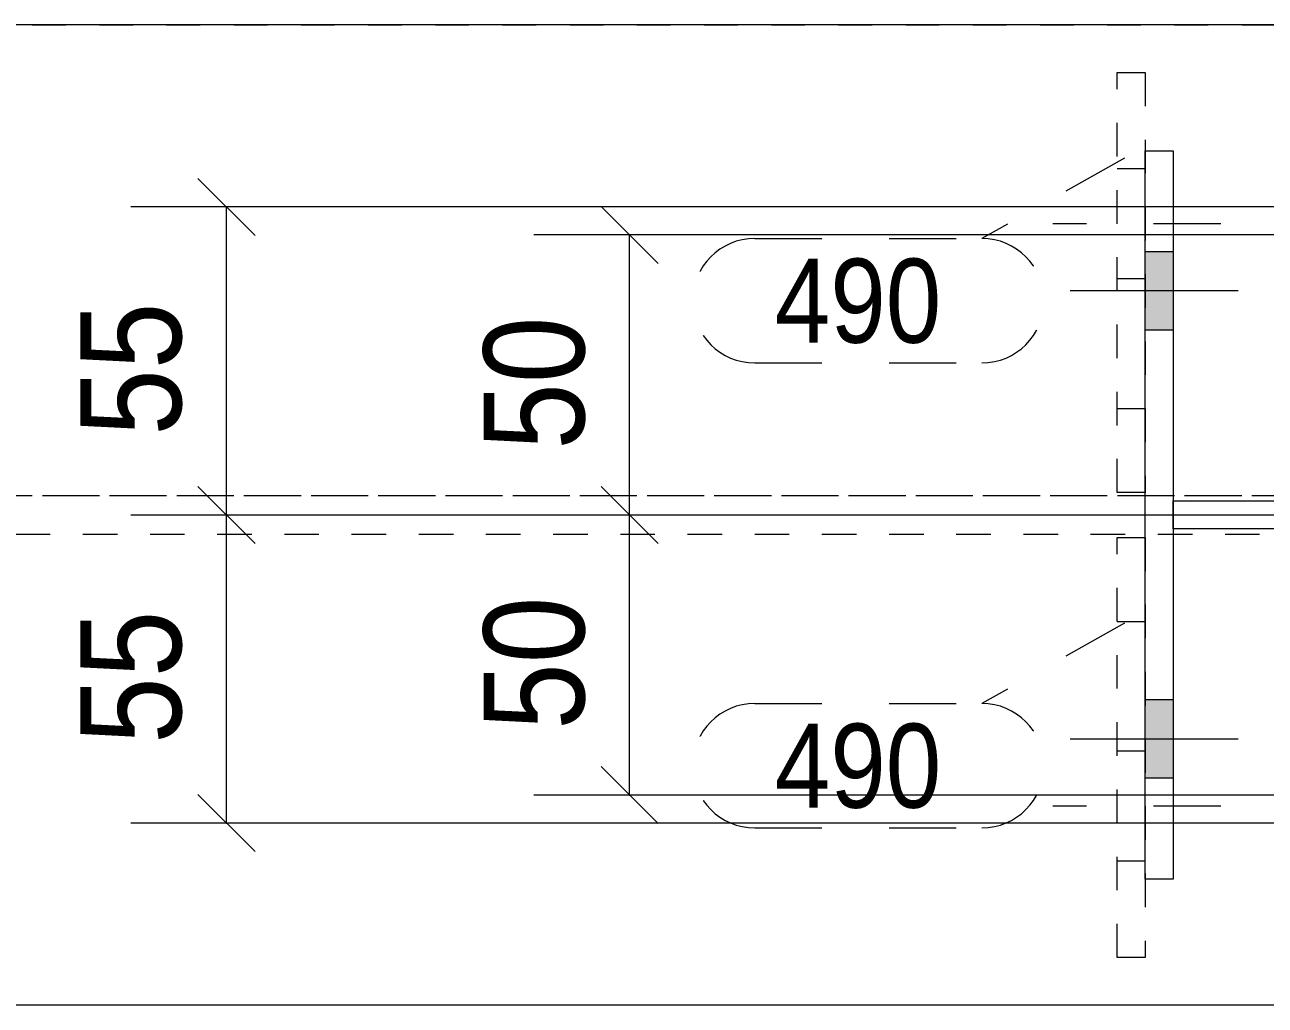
# Model space of a CAD drawing. Header units: millimetres. Extents: x 2 to 1174, y 1 to 825.
# Drawn here: x 974.45 to 1011.37, y 592.91 to 622.08 of the extents above; entities that cross this region are included whole.
import ezdxf

# ---------------------------------------------------------------- set-up
doc = ezdxf.new("R2010")
doc.units = ezdxf.units.MM
for name, pattern in [('XKITLINE00', [0]), ('XKITLINE01', [4, 1, -1, 1, -1]), ('XKITLINE02', [4, 2, -2])]:
    doc.linetypes.add(name, pattern=pattern)
for name, color, linetype, lineweight in [('Bolt', 3, 'Continuous', 0), ('Dimensions', 7, 'Continuous', 0), ('Part', 2, 'Continuous', 0), ('PartMark', 7, 'Continuous', 0)]:
    doc.layers.add(name, color=color, linetype=linetype, lineweight=lineweight)
doc.styles.add('ARIAL', font='ARIAL.TTF')

# ---------------------------------------------------------------- blocks, each defined once
blk = doc.blocks.new('*A82')
at = {"layer": 'Part', "color": 2, "linetype": 'XKITLINE00', "lineweight": 0}
for p, q in [((1020.93, 622.076), (677.668, 622.076)), ((1020.93, 592.909), (677.668, 592.909))]:
    blk.add_line(p, q, dxfattribs=at)
at = {"layer": 'Part', "color": 7, "linetype": 'XKITLINE01', "lineweight": 0}
for p, q in [((677.668, 608.076), (1043.173, 608.076)), ((1043.173, 606.909), (677.668, 606.909))]:
    blk.add_line(p, q, dxfattribs=at)
blk = doc.blocks.new('*A86')
at = {"layer": 'Part', "color": 7, "linetype": 'XKITLINE01', "lineweight": 0}
for p, q in [((1006.962, 594.326), (1006.962, 606.826)), ((1006.962, 606.826), (1007.796, 606.826)), ((1007.796, 606.826), (1007.796, 594.326)), ((1006.962, 604.326), (1007.796, 604.326)), ((1007.796, 594.326), (1006.962, 594.326))]:
    blk.add_line(p, q, dxfattribs=at)
blk = doc.blocks.new('*A89')
at = {"layer": 'Part', "color": 2, "linetype": 'XKITLINE00', "lineweight": 0}
for p, q in [((1007.796, 596.659), (1007.796, 618.326)), ((1007.796, 618.326), (1008.629, 618.326)), ((1008.629, 618.326), (1008.629, 596.659)), ((1008.629, 596.659), (1007.796, 596.659))]:
    blk.add_line(p, q, dxfattribs=at)
blk = doc.blocks.new('*A96')
at = {"layer": 'Part', "color": 7, "linetype": 'XKITLINE01', "lineweight": 0}
for p, q in [((1006.962, 608.159), (1006.962, 620.659)), ((1006.962, 620.659), (1007.796, 620.659)), ((1007.796, 620.659), (1007.796, 608.159)), ((1006.962, 610.659), (1007.796, 610.659)), ((1007.796, 608.159), (1006.962, 608.159))]:
    blk.add_line(p, q, dxfattribs=at)
blk = doc.blocks.new('*A97')
at = {"layer": 'Part', "color": 2, "linetype": 'XKITLINE00', "lineweight": 0}
for p, q in [((1008.629, 607.909), (1022.515, 607.909)), ((1022.515, 607.076), (1008.629, 607.076))]:
    blk.add_line(p, q, dxfattribs=at)
at = {"layer": 'Part', "color": 7, "linetype": 'XKITLINE01', "lineweight": 0}
for p, q in [((1008.629, 607.076), (1008.629, 607.909)), ((1008.629, 607.076), (1008.629, 607.909)), ((1025.296, 607.909), (1022.515, 607.909)), ((1025.296, 607.076), (1025.296, 607.909)), ((1025.296, 607.076), (1022.515, 607.076))]:
    blk.add_line(p, q, dxfattribs=at)
blk = doc.blocks.new('*A117')
at = {"layer": 'Part', "color": 7, "linetype": 'XKITLINE01', "lineweight": 0}
for p, q in [((702.668, 622.076), (1031.706, 622.076)), ((702.968, 608.076), (1037.202, 608.076)), ((1037.202, 606.909), (702.968, 606.909)), ((1031.706, 592.909), (702.668, 592.909))]:
    blk.add_line(p, q, dxfattribs=at)
blk = doc.blocks.new('*A130')
at = {"layer": 'Bolt', "color": 3, "linetype": 'XKITLINE02', "lineweight": 0}
for p, q in [((1007.796, 600.463), (1006.962, 600.463)), ((1010.046, 598.826), (1005.046, 598.826)), ((1007.796, 597.189), (1006.962, 597.189))]:
    blk.add_line(p, q, dxfattribs=at)
blk = doc.blocks.new('*A131')
at = {"layer": 'Bolt'}
for points in [[(1007.796, 615.326), (1008.629, 615.326), (1008.629, 612.992), (1007.796, 612.992)], [(1007.796, 615.326), (1008.629, 615.326), (1008.629, 612.992), (1007.796, 612.992)], [(1007.796, 601.992), (1008.629, 601.992), (1008.629, 599.659), (1007.796, 599.659)], [(1007.796, 601.992), (1008.629, 601.992), (1008.629, 599.659), (1007.796, 599.659)]]:
    blk.add_hatch(color=3, dxfattribs=at).paths.add_polyline_path(points, flags=17)
at = {"layer": 'Bolt', "color": 3, "linetype": 'XKITLINE00', "lineweight": 0}
for p, q in [((1008.629, 615.326), (1007.796, 615.326)), ((1008.629, 615.326), (1007.796, 615.326)), ((1010.562, 614.159), (1005.562, 614.159)), ((1010.562, 614.159), (1005.562, 614.159)), ((1008.629, 612.992), (1007.796, 612.992)), ((1008.629, 612.992), (1007.796, 612.992)), ((1008.629, 601.992), (1007.796, 601.992)), ((1008.629, 601.992), (1007.796, 601.992)), ((1010.562, 600.826), (1005.562, 600.826)), ((1010.562, 600.826), (1005.562, 600.826)), ((1008.629, 599.659), (1007.796, 599.659)), ((1008.629, 599.659), (1007.796, 599.659))]:
    blk.add_line(p, q, dxfattribs=at)
blk = doc.blocks.new('*A134')
at = {"layer": 'Bolt', "color": 3, "linetype": 'XKITLINE02', "lineweight": 0}
for p, q in [((1007.796, 617.796), (1006.962, 617.796)), ((1010.046, 616.159), (1005.046, 616.159)), ((1007.796, 614.522), (1006.962, 614.522))]:
    blk.add_line(p, q, dxfattribs=at)
blk = doc.blocks.new('*A292')
at = {"layer": 'Dimensions', "color": 7, "linetype": 'XKITLINE00', "lineweight": 0}
for p, q in [((979.601, 608.341), (981.299, 606.644)), ((1028.954, 607.492), (977.6, 607.492)), ((980.45, 598.326), (980.45, 607.492)), ((979.601, 599.174), (981.299, 597.477)), ((1031.335, 598.326), (977.6, 598.326))]:
    blk.add_line(p, q, dxfattribs=at)
at = {"layer": 'Dimensions', "color": 3}
for p in [(980.45, 607.492), (980.45, 598.326)]:
    blk.add_point(p, dxfattribs=at)
at = {"layer": 'Dimensions', "color": 3, "style": 'ARIAL', "width": 0.85}
blk.add_text('55', height=3, rotation=90.0002, dxfattribs=at).set_placement((979.1, 600.684))
blk = doc.blocks.new('*A293')
at = {"layer": 'Dimensions', "color": 7, "linetype": 'XKITLINE00', "lineweight": 0}
for p, q in [((979.601, 617.508), (981.299, 615.811)), ((1031.335, 616.659), (977.6, 616.659)), ((980.45, 607.492), (980.45, 616.659)), ((979.601, 608.341), (981.299, 606.644)), ((1028.954, 607.492), (977.6, 607.492))]:
    blk.add_line(p, q, dxfattribs=at)
at = {"layer": 'Dimensions', "color": 3}
for p in [(980.45, 616.659), (980.45, 607.492)]:
    blk.add_point(p, dxfattribs=at)
at = {"layer": 'Dimensions', "color": 3, "style": 'ARIAL', "width": 0.85}
blk.add_text('55', height=3, rotation=90.0002, dxfattribs=at).set_placement((979.1, 609.851))
blk = doc.blocks.new('*A294')
at = {"layer": 'Dimensions', "color": 7, "linetype": 'XKITLINE00', "lineweight": 0}
for p, q in [((991.601, 608.341), (993.299, 606.644)), ((1028.954, 607.492), (989.6, 607.492)), ((992.45, 599.159), (992.45, 607.492)), ((991.601, 600.008), (993.299, 598.311)), ((1028.954, 599.159), (989.6, 599.159))]:
    blk.add_line(p, q, dxfattribs=at)
at = {"layer": 'Dimensions', "color": 3}
for p in [(992.45, 607.492), (992.45, 599.159)]:
    blk.add_point(p, dxfattribs=at)
at = {"layer": 'Dimensions', "color": 3, "style": 'ARIAL', "width": 0.85}
blk.add_text('50', height=3, rotation=90.0002, dxfattribs=at).set_placement((991.1, 601.101))
blk = doc.blocks.new('*A295')
at = {"layer": 'Dimensions', "color": 7, "linetype": 'XKITLINE00', "lineweight": 0}
for p, q in [((991.601, 616.674), (993.299, 614.977)), ((1028.954, 615.826), (989.6, 615.826)), ((992.45, 607.492), (992.45, 615.826)), ((991.601, 608.341), (993.299, 606.644)), ((1028.954, 607.492), (989.6, 607.492))]:
    blk.add_line(p, q, dxfattribs=at)
at = {"layer": 'Dimensions', "color": 3}
for p in [(992.45, 615.826), (992.45, 607.492)]:
    blk.add_point(p, dxfattribs=at)
at = {"layer": 'Dimensions', "color": 3, "style": 'ARIAL', "width": 0.85}
blk.add_text('50', height=3, rotation=90.0002, dxfattribs=at).set_placement((991.1, 609.434))
blk = doc.blocks.new('*A302')
at = {"layer": 'PartMark', "color": 7, "linetype": 'XKITLINE02', "lineweight": 0}
for p, q in [((1007.178, 618.11), (1002.935, 615.718)), ((996.173, 615.718), (1002.935, 615.718)), ((996.173, 612.018), (1002.935, 612.018))]:
    blk.add_line(p, q, dxfattribs=at)
for centre, start, end in [((996.173, 613.868), 90, 270), ((1002.935, 613.868), 270, 90)]:
    blk.add_arc(centre, 1.85, start, end, dxfattribs=at)
at = {"layer": 'PartMark', "color": 3, "style": 'ARIAL', "width": 0.85}
blk.add_text('490', height=2.5, dxfattribs=at).set_placement((996.773, 612.618))
blk = doc.blocks.new('*A305')
at = {"layer": 'PartMark', "color": 7, "linetype": 'XKITLINE02', "lineweight": 0}
for p, q in [((1007.178, 604.277), (1002.935, 601.884)), ((996.173, 601.884), (1002.935, 601.884)), ((996.173, 598.184), (1002.935, 598.184))]:
    blk.add_line(p, q, dxfattribs=at)
for centre, start, end in [((996.173, 600.034), 90, 270), ((1002.935, 600.034), 270, 90)]:
    blk.add_arc(centre, 1.85, start, end, dxfattribs=at)
at = {"layer": 'PartMark', "color": 3, "style": 'ARIAL', "width": 0.85}
blk.add_text('490', height=2.5, dxfattribs=at).set_placement((996.773, 598.784))

msp = doc.modelspace()

# ---------------------------------------------------------------- block references
at = {"lineweight": 0}
for name in ['*A117', '*A96', '*A302', '*A89', '*A134', '*A293', '*A295', '*A131', '*A292', '*A294', '*A97', '*A86', '*A305', '*A130']:
    msp.add_blockref(name, (0, 0), dxfattribs=at)
at = {"layer": 'Part', "lineweight": 0}
msp.add_blockref('*A82', (0, 0), dxfattribs=at)

doc.saveas('drawing.dxf')
